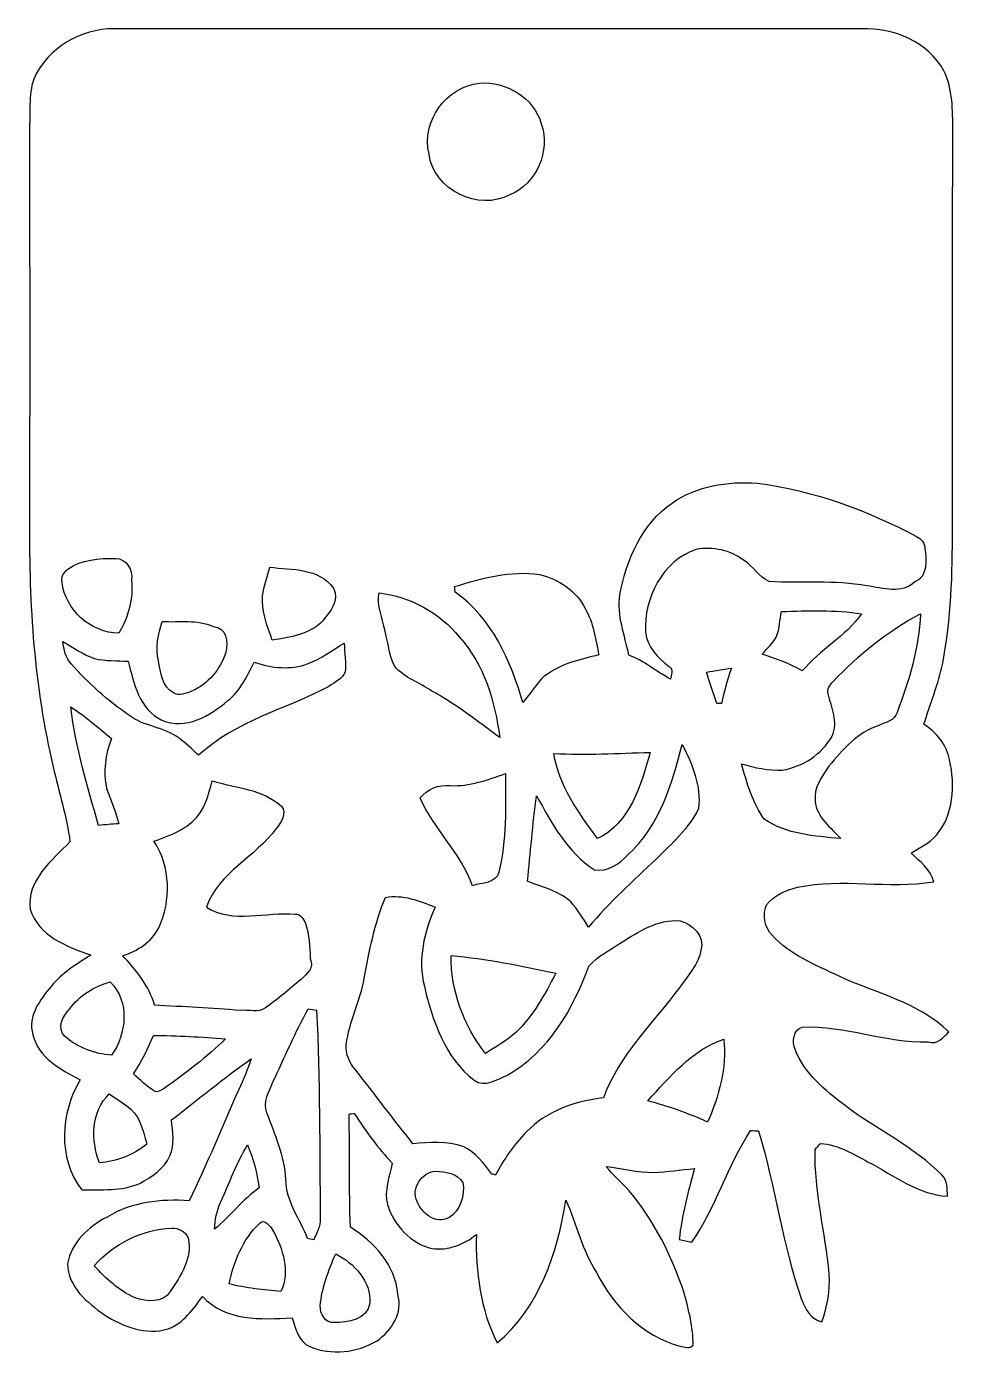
# Model space of a CAD drawing. Header units: centimetres. Extents: x -15.2 to 15.7, y -11.3 to 9.9.
# Drawn here: x -15.17 to -0.36, y -11.29 to 9.9 of the extents above; entities that cross this region are included whole.
import ezdxf

# ---------------------------------------------------------------- set-up
doc = ezdxf.new("R2010")
doc.units = ezdxf.units.CM
doc.header["$MEASUREMENT"] = 0
doc.layers.add('Layer 1', color=7, linetype='Continuous')

msp = doc.modelspace()

# ---------------------------------------------------------------- linework, layer by layer
at = {"layer": 'Layer 1', "color": 251}
for points, knots in [([(-15.00646, 9.15282), (-14.74752, 9.62413), (-14.2046, 9.89647), (-13.6712, 9.85979), (-13.6712, 9.85979), (-9.73138, 9.8612), (-5.7912, 9.85908), (-1.85138, 9.86084), (-1.85138, 9.86084), (-1.34338, 9.88025), (-0.7934, 9.64988), (-0.54469, 9.19092), (-0.54469, 9.19092), (-0.40076, 8.8967), (-0.40428, 8.55768), (-0.40181, 8.23771), (-0.40181, 8.23771), (-0.41063, 6.12069), (-0.40217, 4.00403), (-0.40711, 1.88736), (-0.40711, 1.88736), (-0.40746, 1.17228), (-0.42439, 0.45191), (-0.56233, -0.25224), (-0.56233, -0.25224), (-0.63535, -0.58385), (-0.75777, -0.90205), (-0.86431, -1.22414), (-0.86431, -1.22414), (-0.66287, -1.35361), (-0.49812, -1.5554), (-0.45473, -1.79529), (-0.45473, -1.79529), (-0.36054, -2.1971), (-0.38947, -2.67511), (-0.66781, -3.00108), (-0.66781, -3.00108), (-0.78034, -3.12173), (-0.93063, -3.19405), (-1.06751, -3.28224), (-1.06751, -3.28224), (-0.92639, -3.41524), (-0.75353, -3.53589), (-0.70485, -3.73592), (-0.70485, -3.73592), (-1.42628, -3.85763), (-2.16182, -3.67383), (-2.87902, -3.82411), (-2.87902, -3.82411), (-3.06458, -3.86891), (-3.25402, -3.95146), (-3.37185, -4.10704), (-3.37185, -4.10704), (-3.44135, -4.26473), (-3.40184, -4.46511), (-3.28401, -4.58999), (-3.28401, -4.58999), (-2.99685, -4.90608), (-2.59009, -5.06271), (-2.21403, -5.24475), (-2.21403, -5.24475), (-1.6189, -5.51427), (-0.94827, -5.66455), (-0.46355, -6.13234), (-0.46355, -6.13234), (-0.55421, -6.21736), (-0.64417, -6.33977), (-0.7941, -6.29073), (-0.7941, -6.29073), (-1.4732, -6.30837), (-2.12125, -6.02086), (-2.80176, -6.05472), (-2.80176, -6.05472), (-2.94464, -6.09635), (-2.96545, -6.28826), (-2.91571, -6.40927), (-2.91571, -6.40927), (-2.77001, -6.79556), (-2.43523, -7.06085), (-2.11843, -7.30568), (-2.11843, -7.30568), (-1.61925, -7.69091), (-1.0227, -7.95514), (-0.57891, -8.41093), (-0.57891, -8.41093), (-0.47978, -8.49559), (-0.4953, -8.63565), (-0.48507, -8.75206), (-0.48507, -8.75206), (-0.96308, -8.72455), (-1.34091, -8.41516), (-1.75013, -8.20667), (-1.75013, -8.20667), (-1.98931, -8.07438), (-2.22956, -7.92868), (-2.50966, -7.90751), (-2.50966, -7.90751), (-2.53824, -7.93926), (-2.56716, -7.97101), (-2.59574, -8.00312), (-2.59574, -8.00312), (-2.61303, -8.6741), (-2.43311, -9.32639), (-2.37137, -9.99067), (-2.37137, -9.99067), (-2.35656, -10.24855), (-2.39818, -10.51066), (-2.49167, -10.75196), (-2.49167, -10.75196), (-2.667, -10.70751), (-2.75555, -10.54947), (-2.81234, -10.39495), (-2.81234, -10.39495), (-3.12349, -9.52147), (-3.22862, -8.5919), (-3.49956, -7.70714), (-3.49956, -7.70714), (-3.53095, -7.70643), (-3.59375, -7.70502), (-3.62514, -7.70431), (-3.62514, -7.70431), (-3.99768, -8.26594), (-4.17266, -8.9341), (-4.56389, -9.48549), (-4.56389, -9.48549), (-4.63056, -9.46997), (-4.69653, -9.4548), (-4.76285, -9.44033), (-4.76285, -9.44033), (-4.72369, -9.0551), (-4.61892, -8.68186), (-4.5212, -8.30862), (-4.5212, -8.30862), (-4.73675, -8.32838), (-4.95088, -8.36366), (-5.16749, -8.37071), (-5.16749, -8.37071), (-5.42537, -8.37459), (-5.67514, -8.30439), (-5.92984, -8.27511), (-5.92984, -8.27511), (-5.81731, -8.41481), (-5.68043, -8.53123), (-5.55907, -8.66281), (-5.55907, -8.66281), (-5.1622, -9.13977), (-4.8828, -9.70315), (-4.68489, -10.28876), (-4.68489, -10.28876), (-4.61045, -10.56076), (-4.54307, -10.8391), (-4.54025, -11.12308), (-4.54025, -11.12308), (-4.5907, -11.1887), (-4.68277, -11.15131), (-4.75086, -11.14178), (-4.75086, -11.14178), (-5.3467, -10.9788), (-5.8106, -10.50678), (-6.08295, -9.96456), (-6.08295, -9.96456), (-6.31331, -9.61214), (-6.39727, -9.19409), (-6.56943, -8.81556), (-6.56943, -8.81556), (-6.70348, -9.65271), (-6.99453, -10.52477), (-7.6641, -11.08816), (-7.6641, -11.08816), (-7.93538, -10.55546), (-8.00876, -9.95186), (-7.99677, -9.36096), (-7.99677, -9.36096), (-8.19362, -9.51936), (-8.44585, -9.61954), (-8.70091, -9.58497), (-8.70091, -9.58497), (-9.03993, -9.50172), (-9.3151, -9.21632), (-9.41317, -8.88471), (-9.41317, -8.88471), (-9.47244, -8.65858), (-9.37789, -8.44127), (-9.33626, -8.22325), (-9.33626, -8.22325), (-9.56592, -7.98089), (-9.76454, -7.71102), (-9.94234, -7.42915), (-9.94234, -7.42915), (-9.96315, -7.43232), (-10.00478, -7.43867), (-10.02559, -7.44185), (-10.02559, -7.44185), (-10.01254, -8.04228), (-10.02771, -8.64306), (-10.00337, -9.24348), (-10.00337, -9.24348), (-9.62801, -9.48408), (-9.28123, -9.84497), (-9.24983, -10.31346), (-9.24983, -10.31346), (-9.16093, -10.60803), (-9.34649, -10.89448), (-9.58003, -11.05535), (-9.58003, -11.05535), (-9.89471, -11.24973), (-10.30887, -11.28854), (-10.65071, -11.14707), (-10.65071, -11.14707), (-10.83522, -11.07123), (-10.87755, -10.85638), (-10.93294, -10.68846), (-10.93294, -10.68846), (-11.42647, -10.71739), (-11.99444, -10.74561), (-12.36204, -10.34944), (-12.36204, -10.34944), (-12.51091, -10.55299), (-12.66331, -10.77101), (-12.9092, -10.86661), (-12.9092, -10.86661), (-13.26127, -10.96963), (-13.62745, -10.82992), (-13.92379, -10.6426), (-13.92379, -10.6426), (-14.19684, -10.44822), (-14.51151, -10.19316), (-14.51187, -9.82592), (-14.51187, -9.82592), (-14.45189, -9.48231), (-14.17779, -9.23678), (-13.88286, -9.08262), (-13.88286, -9.08262), (-13.4941, -8.83955), (-13.02103, -8.79334), (-12.573, -8.82191), (-12.573, -8.82191), (-12.2936, -8.23912), (-12.04489, -7.64293), (-11.78489, -7.05167), (-11.78489, -7.05167), (-11.71363, -6.8894), (-11.63814, -6.72853), (-11.58734, -6.55814), (-11.58734, -6.55814), (-12.01843, -6.87105), (-12.43471, -7.20443), (-12.85346, -7.53357), (-12.85346, -7.53357), (-12.84464, -7.72442), (-12.79419, -7.92798), (-12.88098, -8.10824), (-12.88098, -8.10824), (-12.97305, -8.31391), (-13.17025, -8.44409), (-13.36252, -8.54604), (-13.36252, -8.54604), (-13.65074, -8.67586), (-13.97917, -8.63953), (-14.28644, -8.64976), (-14.28644, -8.64976), (-14.67203, -8.14211), (-14.62828, -7.42139), (-14.30973, -6.89292), (-14.30973, -6.89292), (-14.62264, -6.737), (-14.97506, -6.54262), (-15.06538, -6.17679), (-15.06538, -6.17679), (-15.15392, -5.87904), (-14.95037, -5.6194), (-14.77363, -5.40597), (-14.77363, -5.40597), (-14.60429, -5.19359), (-14.36829, -5.04931), (-14.13969, -4.90961), (-14.13969, -4.90961), (-14.51857, -4.7685), (-14.97965, -4.60446), (-15.11053, -4.17301), (-15.11053, -4.17301), (-15.16556, -3.71722), (-14.76058, -3.39302), (-14.47377, -3.10233), (-14.47377, -3.10233), (-14.52139, -2.69558), (-14.65545, -2.3054), (-14.74047, -1.90606), (-14.74047, -1.90606), (-15.04315, -0.63112), (-15.13099, 0.6858), (-15.11759, 1.99319), (-15.11759, 1.99319), (-15.11547, 4.10986), (-15.11547, 6.22688), (-15.11864, 8.34355), (-15.11864, 8.34355), (-15.10206, 8.61272), (-15.14334, 8.90693), (-15.00646, 9.15282), (-15.00646, 9.15282), (-15.00646, 9.15282), (-15.00646, 9.15282), (-15.00646, 9.15282)], [0, 0, 0, 0, 0.01298701, 0.01298701, 0.01298701, 0.01298701, 0.02597403, 0.02597403, 0.02597403, 0.02597403, 0.03896104, 0.03896104, 0.03896104, 0.03896104, 0.05194805, 0.05194805, 0.05194805, 0.05194805, 0.06493506, 0.06493506, 0.06493506, 0.06493506, 0.07792208, 0.07792208, 0.07792208, 0.07792208, 0.09090909, 0.09090909, 0.09090909, 0.09090909, 0.1038961, 0.1038961, 0.1038961, 0.1038961, 0.11688312, 0.11688312, 0.11688312, 0.11688312, 0.12987013, 0.12987013, 0.12987013, 0.12987013, 0.14285714, 0.14285714, 0.14285714, 0.14285714, 0.15584416, 0.15584416, 0.15584416, 0.15584416, 0.16883117, 0.16883117, 0.16883117, 0.16883117, 0.18181818, 0.18181818, 0.18181818, 0.18181818, 0.19480519, 0.19480519, 0.19480519, 0.19480519, 0.20779221, 0.20779221, 0.20779221, 0.20779221, 0.22077922, 0.22077922, 0.22077922, 0.22077922, 0.23376623, 0.23376623, 0.23376623, 0.23376623, 0.24675325, 0.24675325, 0.24675325, 0.24675325, 0.25974026, 0.25974026, 0.25974026, 0.25974026, 0.27272727, 0.27272727, 0.27272727, 0.27272727, 0.28571429, 0.28571429, 0.28571429, 0.28571429, 0.2987013, 0.2987013, 0.2987013, 0.2987013, 0.31168831, 0.31168831, 0.31168831, 0.31168831, 0.32467532, 0.32467532, 0.32467532, 0.32467532, 0.33766234, 0.33766234, 0.33766234, 0.33766234, 0.35064935, 0.35064935, 0.35064935, 0.35064935, 0.36363636, 0.36363636, 0.36363636, 0.36363636, 0.37662338, 0.37662338, 0.37662338, 0.37662338, 0.38961039, 0.38961039, 0.38961039, 0.38961039, 0.4025974, 0.4025974, 0.4025974, 0.4025974, 0.41558442, 0.41558442, 0.41558442, 0.41558442, 0.42857143, 0.42857143, 0.42857143, 0.42857143, 0.44155844, 0.44155844, 0.44155844, 0.44155844, 0.45454545, 0.45454545, 0.45454545, 0.45454545, 0.46753247, 0.46753247, 0.46753247, 0.46753247, 0.48051948, 0.48051948, 0.48051948, 0.48051948, 0.49350649, 0.49350649, 0.49350649, 0.49350649, 0.50649351, 0.50649351, 0.50649351, 0.50649351, 0.51948052, 0.51948052, 0.51948052, 0.51948052, 0.53246753, 0.53246753, 0.53246753, 0.53246753, 0.54545455, 0.54545455, 0.54545455, 0.54545455, 0.55844156, 0.55844156, 0.55844156, 0.55844156, 0.57142857, 0.57142857, 0.57142857, 0.57142857, 0.58441558, 0.58441558, 0.58441558, 0.58441558, 0.5974026, 0.5974026, 0.5974026, 0.5974026, 0.61038961, 0.61038961, 0.61038961, 0.61038961, 0.62337662, 0.62337662, 0.62337662, 0.62337662, 0.63636364, 0.63636364, 0.63636364, 0.63636364, 0.64935065, 0.64935065, 0.64935065, 0.64935065, 0.66233766, 0.66233766, 0.66233766, 0.66233766, 0.67532468, 0.67532468, 0.67532468, 0.67532468, 0.68831169, 0.68831169, 0.68831169, 0.68831169, 0.7012987, 0.7012987, 0.7012987, 0.7012987, 0.71428571, 0.71428571, 0.71428571, 0.71428571, 0.72727273, 0.72727273, 0.72727273, 0.72727273, 0.74025974, 0.74025974, 0.74025974, 0.74025974, 0.75324675, 0.75324675, 0.75324675, 0.75324675, 0.76623377, 0.76623377, 0.76623377, 0.76623377, 0.77922078, 0.77922078, 0.77922078, 0.77922078, 0.79220779, 0.79220779, 0.79220779, 0.79220779, 0.80519481, 0.80519481, 0.80519481, 0.80519481, 0.81818182, 0.81818182, 0.81818182, 0.81818182, 0.83116883, 0.83116883, 0.83116883, 0.83116883, 0.84415584, 0.84415584, 0.84415584, 0.84415584, 0.85714286, 0.85714286, 0.85714286, 0.85714286, 0.87012987, 0.87012987, 0.87012987, 0.87012987, 0.88311688, 0.88311688, 0.88311688, 0.88311688, 0.8961039, 0.8961039, 0.8961039, 0.8961039, 0.90909091, 0.90909091, 0.90909091, 0.90909091, 0.92207792, 0.92207792, 0.92207792, 0.92207792, 0.93506494, 0.93506494, 0.93506494, 0.93506494, 0.94805195, 0.94805195, 0.94805195, 0.94805195, 0.96103896, 0.96103896, 0.96103896, 0.96103896, 0.97402597, 0.97402597, 0.97402597, 0.97402597, 1, 1, 1, 1]), ([(-7.94632, 8.99654), (-8.47478, 8.93092), (-8.87871, 8.39364), (-8.75101, 7.86447), (-8.75101, 7.86447), (-8.68116, 7.29509), (-7.95902, 6.94302), (-7.46231, 7.21642), (-7.46231, 7.21642), (-7.03439, 7.38576), (-6.81038, 7.91845), (-6.96172, 8.34743), (-6.96172, 8.34743), (-7.07602, 8.76547), (-7.52687, 9.02511), (-7.94632, 8.99654), (-7.94632, 8.99654), (-7.94632, 8.99654), (-7.94632, 8.99654), (-7.94632, 8.99654)], [0, 0, 0, 0, 0.16666667, 0.16666667, 0.16666667, 0.16666667, 0.33333333, 0.33333333, 0.33333333, 0.33333333, 0.5, 0.5, 0.5, 0.5, 0.66666667, 0.66666667, 0.66666667, 0.66666667, 1, 1, 1, 1]), ([(-4.87609, 2.30046), (-5.35658, 1.96744), (-5.60634, 1.39947), (-5.70724, 0.84032), (-5.70724, 0.84032), (-5.75769, 0.50871), (-5.63069, 0.19226), (-5.56578, -0.12735), (-5.56578, -0.12735), (-5.32236, -0.21414), (-5.12763, -0.38947), (-4.89973, -0.50624), (-4.89973, -0.50624), (-4.89761, -0.44027), (-4.84964, -0.35101), (-4.92301, -0.30692), (-4.92301, -0.30692), (-5.10364, -0.16581), (-5.27226, -0.00176), (-5.29802, 0.2413), (-5.29802, 0.2413), (-5.33188, 0.78105), (-5.02532, 1.38183), (-4.49192, 1.56175), (-4.49192, 1.56175), (-4.22628, 1.6062), (-3.943, 1.55258), (-3.72992, 1.38289), (-3.72992, 1.38289), (-3.5814, 1.29081), (-3.4925, 1.11901), (-3.32881, 1.05198), (-3.32881, 1.05198), (-2.81164, 1.00965), (-2.28459, 1.07879), (-1.77059, 0.97966), (-1.77059, 0.97966), (-1.51694, 0.94791), (-1.21779, 0.83961), (-1.00683, 1.04316), (-1.00683, 1.04316), (-0.78846, 1.13206), (-0.8315, 1.39594), (-0.84596, 1.57798), (-0.84596, 1.57798), (-0.8509, 1.66158), (-0.90629, 1.73038), (-0.97861, 1.76777), (-0.97861, 1.76777), (-1.77059, 2.18899), (-2.6289, 2.50084), (-3.52108, 2.61867), (-3.52108, 2.61867), (-3.98886, 2.64795), (-4.48592, 2.57704), (-4.87609, 2.30046), (-4.87609, 2.30046), (-4.87609, 2.30046), (-4.87609, 2.30046), (-4.87609, 2.30046)], [0, 0, 0, 0, 0.0625, 0.0625, 0.0625, 0.0625, 0.125, 0.125, 0.125, 0.125, 0.1875, 0.1875, 0.1875, 0.1875, 0.25, 0.25, 0.25, 0.25, 0.3125, 0.3125, 0.3125, 0.3125, 0.375, 0.375, 0.375, 0.375, 0.4375, 0.4375, 0.4375, 0.4375, 0.5, 0.5, 0.5, 0.5, 0.5625, 0.5625, 0.5625, 0.5625, 0.625, 0.625, 0.625, 0.625, 0.6875, 0.6875, 0.6875, 0.6875, 0.75, 0.75, 0.75, 0.75, 0.8125, 0.8125, 0.8125, 0.8125, 0.875, 0.875, 0.875, 0.875, 1, 1, 1, 1]), ([(-14.50904, 1.24425), (-14.57219, 1.19803), (-14.62229, 1.1176), (-14.59865, 1.03717), (-14.59865, 1.03717), (-14.54961, 0.59161), (-14.13933, 0.23213), (-13.69307, 0.22543), (-13.69307, 0.22543), (-13.54773, 0.48436), (-13.45706, 0.77505), (-13.4934, 1.07562), (-13.4934, 1.07562), (-13.46623, 1.23437), (-13.57524, 1.4164), (-13.74493, 1.41817), (-13.74493, 1.41817), (-14.00669, 1.41958), (-14.29032, 1.40476), (-14.50904, 1.24425), (-14.50904, 1.24425), (-14.50904, 1.24425), (-14.50904, 1.24425), (-14.50904, 1.24425)], [0, 0, 0, 0, 0.14285714, 0.14285714, 0.14285714, 0.14285714, 0.28571429, 0.28571429, 0.28571429, 0.28571429, 0.42857143, 0.42857143, 0.42857143, 0.42857143, 0.57142857, 0.57142857, 0.57142857, 0.57142857, 0.71428571, 0.71428571, 0.71428571, 0.71428571, 1, 1, 1, 1]), ([(-11.28995, 1.27741), (-11.33228, 1.12748), (-11.38167, 0.97861), (-11.40389, 0.82374), (-11.40389, 0.82374), (-11.42612, 0.57573), (-11.33052, 0.3429), (-11.24867, 0.1143), (-11.24867, 0.1143), (-10.96398, 0.16475), (-10.65213, 0.20003), (-10.44222, 0.42369), (-10.44222, 0.42369), (-10.33251, 0.56797), (-10.16953, 0.74648), (-10.2743, 0.94333), (-10.2743, 0.94333), (-10.50361, 1.26612), (-10.94211, 1.23719), (-11.28995, 1.27741), (-11.28995, 1.27741), (-11.28995, 1.27741), (-11.28995, 1.27741), (-11.28995, 1.27741)], [0, 0, 0, 0, 0.14285714, 0.14285714, 0.14285714, 0.14285714, 0.28571429, 0.28571429, 0.28571429, 0.28571429, 0.42857143, 0.42857143, 0.42857143, 0.42857143, 0.57142857, 0.57142857, 0.57142857, 0.57142857, 0.71428571, 0.71428571, 0.71428571, 0.71428571, 1, 1, 1, 1]), ([(-8.34355, 0.96873), (-8.34108, 0.9458), (-8.33614, 0.89994), (-8.33367, 0.87701), (-8.33367, 0.87701), (-7.74418, 0.47413), (-7.44926, -0.22049), (-7.25452, -0.88089), (-7.25452, -0.88089), (-7.13881, -0.7426), (-7.04603, -0.58349), (-6.91303, -0.46143), (-6.91303, -0.46143), (-6.6615, -0.26705), (-6.34541, -0.18979), (-6.04167, -0.12136), (-6.04167, -0.12136), (-6.10094, 0.12806), (-6.12634, 0.39405), (-6.26251, 0.61701), (-6.26251, 0.61701), (-6.39939, 0.90205), (-6.68902, 1.08797), (-6.98853, 1.16311), (-6.98853, 1.16311), (-7.45067, 1.22626), (-7.9061, 1.10278), (-8.34355, 0.96873), (-8.34355, 0.96873), (-8.34355, 0.96873), (-8.34355, 0.96873), (-8.34355, 0.96873)], [0, 0, 0, 0, 0.11111111, 0.11111111, 0.11111111, 0.11111111, 0.22222222, 0.22222222, 0.22222222, 0.22222222, 0.33333333, 0.33333333, 0.33333333, 0.33333333, 0.44444444, 0.44444444, 0.44444444, 0.44444444, 0.55555556, 0.55555556, 0.55555556, 0.55555556, 0.66666667, 0.66666667, 0.66666667, 0.66666667, 0.77777778, 0.77777778, 0.77777778, 0.77777778, 1, 1, 1, 1]), ([(-9.54723, 0.86642), (-9.59132, 0.68756), (-9.50066, 0.51153), (-9.47279, 0.33726), (-9.47279, 0.33726), (-9.40823, 0.12665), (-9.39694, -0.10513), (-9.29711, -0.30409), (-9.29711, -0.30409), (-9.14259, -0.48754), (-8.89847, -0.56339), (-8.7062, -0.6985), (-8.7062, -0.6985), (-8.31885, -0.90346), (-7.97948, -1.18216), (-7.62388, -1.43545), (-7.62388, -1.43545), (-7.70043, -0.86395), (-7.868, -0.26988), (-8.26735, 0.16334), (-8.26735, 0.16334), (-8.5785, 0.55245), (-9.05193, 0.81562), (-9.54723, 0.86642), (-9.54723, 0.86642), (-9.54723, 0.86642), (-9.54723, 0.86642), (-9.54723, 0.86642)], [0, 0, 0, 0, 0.125, 0.125, 0.125, 0.125, 0.25, 0.25, 0.25, 0.25, 0.375, 0.375, 0.375, 0.375, 0.5, 0.5, 0.5, 0.5, 0.625, 0.625, 0.625, 0.625, 0.75, 0.75, 0.75, 0.75, 1, 1, 1, 1]), ([(-13.00198, 0.41275), (-13.0743, 0.21131), (-13.10852, -0.00494), (-13.06442, -0.21766), (-13.06442, -0.21766), (-13.02738, -0.39546), (-13.0048, -0.62724), (-12.82488, -0.72566), (-12.82488, -0.72566), (-12.73316, -0.7814), (-12.62451, -0.73554), (-12.53455, -0.69885), (-12.53455, -0.69885), (-12.27349, -0.58455), (-12.0717, -0.34784), (-11.98809, -0.07655), (-11.98809, -0.07655), (-11.94894, 0.08502), (-11.98139, 0.31821), (-12.18988, 0.33408), (-12.18988, 0.33408), (-12.446, 0.44662), (-12.73175, 0.39652), (-13.00198, 0.41275), (-13.00198, 0.41275), (-13.00198, 0.41275), (-13.00198, 0.41275), (-13.00198, 0.41275)], [0, 0, 0, 0, 0.125, 0.125, 0.125, 0.125, 0.25, 0.25, 0.25, 0.25, 0.375, 0.375, 0.375, 0.375, 0.5, 0.5, 0.5, 0.5, 0.625, 0.625, 0.625, 0.625, 0.75, 0.75, 0.75, 0.75, 1, 1, 1, 1]), ([(-2.31175, -0.54645), (-2.35726, -0.60043), (-2.41794, -0.66428), (-2.38866, -0.74119), (-2.38866, -0.74119), (-2.33645, -0.96026), (-2.22144, -1.19168), (-2.32551, -1.41499), (-2.32551, -1.41499), (-2.48708, -1.70603), (-2.79718, -1.90253), (-3.12138, -1.95862), (-3.12138, -1.95862), (-3.34292, -1.96391), (-3.56023, -1.92052), (-3.77049, -1.85667), (-3.77049, -1.85667), (-3.68512, -2.16253), (-3.59163, -2.47544), (-3.4103, -2.73932), (-3.4103, -2.73932), (-3.05259, -2.98203), (-2.60491, -3.00884), (-2.18758, -3.04976), (-2.18758, -3.04976), (-2.34985, -2.87232), (-2.56999, -2.71074), (-2.59574, -2.45251), (-2.59574, -2.45251), (-2.62043, -2.23732), (-2.49167, -2.05916), (-2.37561, -1.89406), (-2.37561, -1.89406), (-2.16076, -1.62842), (-1.91382, -1.35396), (-1.58009, -1.24389), (-1.58009, -1.24389), (-1.47073, -1.19874), (-1.33033, -1.16699), (-1.29046, -1.03893), (-1.29046, -1.03893), (-1.09679, -0.53658), (-0.94156, -0.0067), (-0.91828, 0.53411), (-0.91828, 0.53411), (-1.44392, 0.26211), (-1.90571, -0.11889), (-2.31175, -0.54645), (-2.31175, -0.54645), (-2.31175, -0.54645), (-2.31175, -0.54645), (-2.31175, -0.54645)], [0, 0, 0, 0, 0.07142857, 0.07142857, 0.07142857, 0.07142857, 0.14285714, 0.14285714, 0.14285714, 0.14285714, 0.21428571, 0.21428571, 0.21428571, 0.21428571, 0.28571429, 0.28571429, 0.28571429, 0.28571429, 0.35714286, 0.35714286, 0.35714286, 0.35714286, 0.42857143, 0.42857143, 0.42857143, 0.42857143, 0.5, 0.5, 0.5, 0.5, 0.57142857, 0.57142857, 0.57142857, 0.57142857, 0.64285714, 0.64285714, 0.64285714, 0.64285714, 0.71428571, 0.71428571, 0.71428571, 0.71428571, 0.78571429, 0.78571429, 0.78571429, 0.78571429, 0.85714286, 0.85714286, 0.85714286, 0.85714286, 1, 1, 1, 1]), ([(-3.13514, 0.57185), (-3.15913, 0.43886), (-3.16336, 0.30021), (-3.21134, 0.17286), (-3.21134, 0.17286), (-3.26743, 0.06421), (-3.36338, -0.01729), (-3.44099, -0.11007), (-3.44099, -0.11007), (-3.22157, -0.18203), (-3.00143, -0.25859), (-2.80141, -0.37641), (-2.80141, -0.37641), (-2.51919, -0.03916), (-2.11138, 0.17286), (-1.85808, 0.53446), (-1.85808, 0.53446), (-2.28036, 0.60396), (-2.70969, 0.58067), (-3.13514, 0.57185), (-3.13514, 0.57185), (-3.13514, 0.57185), (-3.13514, 0.57185), (-3.13514, 0.57185)], [0, 0, 0, 0, 0.14285714, 0.14285714, 0.14285714, 0.14285714, 0.28571429, 0.28571429, 0.28571429, 0.28571429, 0.42857143, 0.42857143, 0.42857143, 0.42857143, 0.57142857, 0.57142857, 0.57142857, 0.57142857, 0.71428571, 0.71428571, 0.71428571, 0.71428571, 1, 1, 1, 1]), ([(-14.5863, 0.09384), (-14.57678, -0.03704), (-14.54362, -0.16898), (-14.44943, -0.26705), (-14.44943, -0.26705), (-14.18378, -0.57891), (-13.86664, -0.84526), (-13.53397, -1.08373), (-13.53397, -1.08373), (-13.29725, -1.26436), (-12.97199, -1.26683), (-12.73457, -1.44709), (-12.73457, -1.44709), (-12.62662, -1.53247), (-12.52396, -1.6256), (-12.42342, -1.72014), (-12.42342, -1.72014), (-11.8364, -1.1744), (-11.03806, -0.99095), (-10.34697, -0.62336), (-10.34697, -0.62336), (-10.25843, -0.55386), (-10.1286, -0.50835), (-10.08803, -0.39511), (-10.08803, -0.39511), (-10.07357, -0.24165), (-10.09262, -0.08749), (-10.10603, 0.06526), (-10.10603, 0.06526), (-10.29194, -0.05009), (-10.47044, -0.18098), (-10.67717, -0.25894), (-10.67717, -0.25894), (-10.95446, -0.36442), (-11.26314, -0.33443), (-11.53795, -0.23601), (-11.53795, -0.23601), (-11.64943, -0.45755), (-11.75738, -0.69109), (-11.95634, -0.84878), (-11.95634, -0.84878), (-12.2368, -1.09149), (-12.63191, -1.32821), (-13.0115, -1.15888), (-13.0115, -1.15888), (-13.36993, -0.99236), (-13.45812, -0.56374), (-13.54526, -0.21872), (-13.54526, -0.21872), (-13.72553, -0.21696), (-13.90791, -0.21661), (-14.08536, -0.17921), (-14.08536, -0.17921), (-14.26528, -0.1143), (-14.42156, -0.00071), (-14.5863, 0.09384), (-14.5863, 0.09384), (-14.5863, 0.09384), (-14.5863, 0.09384), (-14.5863, 0.09384)], [0, 0, 0, 0, 0.0625, 0.0625, 0.0625, 0.0625, 0.125, 0.125, 0.125, 0.125, 0.1875, 0.1875, 0.1875, 0.1875, 0.25, 0.25, 0.25, 0.25, 0.3125, 0.3125, 0.3125, 0.3125, 0.375, 0.375, 0.375, 0.375, 0.4375, 0.4375, 0.4375, 0.4375, 0.5, 0.5, 0.5, 0.5, 0.5625, 0.5625, 0.5625, 0.5625, 0.625, 0.625, 0.625, 0.625, 0.6875, 0.6875, 0.6875, 0.6875, 0.75, 0.75, 0.75, 0.75, 0.8125, 0.8125, 0.8125, 0.8125, 0.875, 0.875, 0.875, 0.875, 1, 1, 1, 1]), ([(-4.32611, -0.39441), (-4.28131, -0.56409), (-4.21287, -0.72602), (-4.16348, -0.89464), (-4.16348, -0.89464), (-4.14479, -0.895), (-4.10739, -0.89641), (-4.08905, -0.89676), (-4.08905, -0.89676), (-4.04495, -0.70591), (-3.99627, -0.51576), (-3.93171, -0.33055), (-3.93171, -0.33055), (-4.06329, -0.35101), (-4.19523, -0.37218), (-4.32611, -0.39441), (-4.32611, -0.39441), (-4.32611, -0.39441), (-4.32611, -0.39441), (-4.32611, -0.39441)], [0, 0, 0, 0, 0.16666667, 0.16666667, 0.16666667, 0.16666667, 0.33333333, 0.33333333, 0.33333333, 0.33333333, 0.5, 0.5, 0.5, 0.5, 0.66666667, 0.66666667, 0.66666667, 0.66666667, 1, 1, 1, 1]), ([(-14.46001, -0.95038), (-14.38875, -1.5942), (-14.19013, -2.21544), (-14.02045, -2.83845), (-14.02045, -2.83845), (-13.91285, -2.82857), (-13.80525, -2.81975), (-13.69766, -2.8127), (-13.69766, -2.8127), (-13.73999, -2.61832), (-13.82889, -2.43911), (-13.88921, -2.25107), (-13.88921, -2.25107), (-13.94813, -1.98438), (-13.91144, -1.70462), (-13.81054, -1.45344), (-13.81054, -1.45344), (-14.02256, -1.27988), (-14.23, -1.09926), (-14.46001, -0.95038), (-14.46001, -0.95038), (-14.46001, -0.95038), (-14.46001, -0.95038), (-14.46001, -0.95038)], [0, 0, 0, 0, 0.14285714, 0.14285714, 0.14285714, 0.14285714, 0.28571429, 0.28571429, 0.28571429, 0.28571429, 0.42857143, 0.42857143, 0.42857143, 0.42857143, 0.57142857, 0.57142857, 0.57142857, 0.57142857, 0.71428571, 0.71428571, 0.71428571, 0.71428571, 1, 1, 1, 1]), ([(-4.71488, -1.54728), (-4.87856, -2.18228), (-5.07859, -2.85327), (-5.5813, -3.3087), (-5.5813, -3.3087), (-5.71888, -3.45511), (-5.90127, -3.58069), (-6.11505, -3.54718), (-6.11505, -3.54718), (-6.54756, -3.26743), (-6.79415, -2.80494), (-7.0358, -2.36749), (-7.0358, -2.36749), (-7.10071, -2.81905), (-7.13281, -3.27519), (-7.18044, -3.72921), (-7.18044, -3.72921), (-6.94549, -3.82623), (-6.68373, -3.8795), (-6.49182, -4.0573), (-6.49182, -4.0573), (-6.38034, -4.17865), (-6.29673, -4.32188), (-6.20748, -4.46017), (-6.20748, -4.46017), (-5.87693, -4.07), (-5.50016, -3.72322), (-5.12763, -3.37397), (-5.12763, -3.37397), (-4.88244, -3.12561), (-4.60869, -2.88854), (-4.45347, -2.56963), (-4.45347, -2.56963), (-4.41325, -2.21051), (-4.55119, -1.8602), (-4.71488, -1.54728), (-4.71488, -1.54728), (-4.71488, -1.54728), (-4.71488, -1.54728), (-4.71488, -1.54728)], [0, 0, 0, 0, 0.09090909, 0.09090909, 0.09090909, 0.09090909, 0.18181818, 0.18181818, 0.18181818, 0.18181818, 0.27272727, 0.27272727, 0.27272727, 0.27272727, 0.36363636, 0.36363636, 0.36363636, 0.36363636, 0.45454545, 0.45454545, 0.45454545, 0.45454545, 0.54545455, 0.54545455, 0.54545455, 0.54545455, 0.63636364, 0.63636364, 0.63636364, 0.63636364, 0.72727273, 0.72727273, 0.72727273, 0.72727273, 0.81818182, 0.81818182, 0.81818182, 0.81818182, 1, 1, 1, 1]), ([(-6.76169, -1.69228), (-6.68232, -2.20662), (-6.36411, -2.64019), (-6.0646, -3.04941), (-6.0646, -3.04941), (-5.54673, -2.80176), (-5.36787, -2.18687), (-5.22817, -1.67499), (-5.22817, -1.67499), (-5.73934, -1.68839), (-6.25016, -1.7205), (-6.76169, -1.69228), (-6.76169, -1.69228), (-6.76169, -1.69228), (-6.76169, -1.69228), (-6.76169, -1.69228)], [0, 0, 0, 0, 0.2, 0.2, 0.2, 0.2, 0.4, 0.4, 0.4, 0.4, 0.6, 0.6, 0.6, 0.6, 1, 1, 1, 1]), ([(-8.41446, -2.20451), (-8.60002, -2.18546), (-8.77641, -2.25813), (-8.89282, -2.40101), (-8.89282, -2.40101), (-8.66775, -2.89983), (-8.24477, -3.2826), (-8.05533, -3.79977), (-8.05533, -3.79977), (-7.90893, -3.74897), (-7.68209, -3.76696), (-7.63658, -3.58246), (-7.63658, -3.58246), (-7.50852, -3.07058), (-7.53392, -2.53577), (-7.53251, -2.01295), (-7.53251, -2.01295), (-7.81791, -2.11314), (-8.10507, -2.21968), (-8.41446, -2.20451), (-8.41446, -2.20451), (-8.41446, -2.20451), (-8.41446, -2.20451), (-8.41446, -2.20451)], [0, 0, 0, 0, 0.14285714, 0.14285714, 0.14285714, 0.14285714, 0.28571429, 0.28571429, 0.28571429, 0.28571429, 0.42857143, 0.42857143, 0.42857143, 0.42857143, 0.57142857, 0.57142857, 0.57142857, 0.57142857, 0.71428571, 0.71428571, 0.71428571, 0.71428571, 1, 1, 1, 1]), ([(-12.20611, -2.12866), (-12.25515, -2.29306), (-12.29219, -2.46486), (-12.38144, -2.61373), (-12.38144, -2.61373), (-12.5476, -2.87443), (-12.85381, -2.99614), (-13.13603, -3.08928), (-13.13603, -3.08928), (-12.86651, -3.49603), (-12.85804, -4.03613), (-13.05913, -4.47428), (-13.05913, -4.47428), (-13.17696, -4.70112), (-13.40026, -4.83835), (-13.63557, -4.91807), (-13.63557, -4.91807), (-13.41296, -5.14209), (-13.21999, -5.39609), (-13.12474, -5.70265), (-13.12474, -5.70265), (-12.66966, -5.73511), (-12.21281, -5.7464), (-11.75808, -5.78944), (-11.75808, -5.78944), (-11.63038, -5.77144), (-11.47374, -5.83071), (-11.35839, -5.74957), (-11.35839, -5.74957), (-11.16154, -5.60811), (-10.97703, -5.45006), (-10.79147, -5.29484), (-10.79147, -5.29484), (-10.69799, -5.20982), (-10.57804, -5.10928), (-10.64401, -4.95864), (-10.64401, -4.95864), (-10.65283, -4.77273), (-10.66059, -4.58117), (-10.71951, -4.40337), (-10.71951, -4.40337), (-10.74738, -4.33423), (-10.79606, -4.2485), (-10.88214, -4.25309), (-10.88214, -4.25309), (-11.34533, -4.21076), (-11.87732, -4.40972), (-12.29889, -4.14373), (-12.29889, -4.14373), (-12.10698, -3.58387), (-11.51431, -3.34574), (-11.18694, -2.88749), (-11.18694, -2.88749), (-11.11179, -2.79365), (-11.00773, -2.6483), (-11.10474, -2.53259), (-11.10474, -2.53259), (-11.40531, -2.25531), (-11.83252, -2.24261), (-12.20611, -2.12866), (-12.20611, -2.12866), (-12.20611, -2.12866), (-12.20611, -2.12866), (-12.20611, -2.12866)], [0, 0, 0, 0, 0.05882353, 0.05882353, 0.05882353, 0.05882353, 0.11764706, 0.11764706, 0.11764706, 0.11764706, 0.17647059, 0.17647059, 0.17647059, 0.17647059, 0.23529412, 0.23529412, 0.23529412, 0.23529412, 0.29411765, 0.29411765, 0.29411765, 0.29411765, 0.35294118, 0.35294118, 0.35294118, 0.35294118, 0.41176471, 0.41176471, 0.41176471, 0.41176471, 0.47058824, 0.47058824, 0.47058824, 0.47058824, 0.52941176, 0.52941176, 0.52941176, 0.52941176, 0.58823529, 0.58823529, 0.58823529, 0.58823529, 0.64705882, 0.64705882, 0.64705882, 0.64705882, 0.70588235, 0.70588235, 0.70588235, 0.70588235, 0.76470588, 0.76470588, 0.76470588, 0.76470588, 0.82352941, 0.82352941, 0.82352941, 0.82352941, 0.88235294, 0.88235294, 0.88235294, 0.88235294, 1, 1, 1, 1]), ([(-9.44563, -3.98604), (-9.61884, -4.39879), (-9.70139, -4.83799), (-9.78535, -5.27509), (-9.78535, -5.27509), (-9.84109, -5.63774), (-10.02771, -5.96653), (-10.06934, -6.33166), (-10.06934, -6.33166), (-10.08662, -6.48688), (-10.0136, -6.62693), (-9.91941, -6.74194), (-9.91941, -6.74194), (-9.61037, -7.12893), (-9.31686, -7.52792), (-9.00677, -7.91422), (-9.00677, -7.91422), (-8.74078, -7.89305), (-8.46279, -7.86906), (-8.20596, -7.95972), (-8.20596, -7.95972), (-8.01053, -8.04862), (-7.87188, -8.22501), (-7.75229, -8.39787), (-7.75229, -8.39787), (-7.73642, -8.4007), (-7.70431, -8.40669), (-7.68844, -8.40952), (-7.68844, -8.40952), (-7.55685, -8.16046), (-7.39669, -7.92515), (-7.19702, -7.72548), (-7.19702, -7.72548), (-6.87952, -7.39281), (-6.41914, -7.23194), (-5.97041, -7.18185), (-5.97041, -7.18185), (-5.72135, -6.49499), (-5.17525, -5.98699), (-4.7498, -5.41126), (-4.7498, -5.41126), (-4.62174, -5.22817), (-4.45558, -5.05354), (-4.41678, -4.82671), (-4.41678, -4.82671), (-4.34763, -4.60693), (-4.55083, -4.4069), (-4.74874, -4.36104), (-4.74874, -4.36104), (-5.10293, -4.32541), (-5.40914, -4.53602), (-5.69595, -4.71099), (-5.69595, -4.71099), (-5.8674, -4.82671), (-6.0639, -4.92337), (-6.20113, -5.08141), (-6.20113, -5.08141), (-6.45336, -5.76686), (-6.84883, -6.45019), (-7.50041, -6.82096), (-7.50041, -6.82096), (-7.66057, -6.88481), (-7.86377, -7.02451), (-8.03169, -6.90245), (-8.03169, -6.90245), (-8.49595, -6.54544), (-8.69562, -5.95101), (-8.82509, -5.40314), (-8.82509, -5.40314), (-8.93374, -4.97628), (-8.83073, -4.53249), (-8.65152, -4.14091), (-8.65152, -4.14091), (-8.90517, -4.03966), (-9.16693, -3.93735), (-9.44563, -3.98604), (-9.44563, -3.98604), (-9.44563, -3.98604), (-9.44563, -3.98604), (-9.44563, -3.98604)], [0, 0, 0, 0, 0.04761905, 0.04761905, 0.04761905, 0.04761905, 0.0952381, 0.0952381, 0.0952381, 0.0952381, 0.14285714, 0.14285714, 0.14285714, 0.14285714, 0.19047619, 0.19047619, 0.19047619, 0.19047619, 0.23809524, 0.23809524, 0.23809524, 0.23809524, 0.28571429, 0.28571429, 0.28571429, 0.28571429, 0.33333333, 0.33333333, 0.33333333, 0.33333333, 0.38095238, 0.38095238, 0.38095238, 0.38095238, 0.42857143, 0.42857143, 0.42857143, 0.42857143, 0.47619048, 0.47619048, 0.47619048, 0.47619048, 0.52380952, 0.52380952, 0.52380952, 0.52380952, 0.57142857, 0.57142857, 0.57142857, 0.57142857, 0.61904762, 0.61904762, 0.61904762, 0.61904762, 0.66666667, 0.66666667, 0.66666667, 0.66666667, 0.71428571, 0.71428571, 0.71428571, 0.71428571, 0.76190476, 0.76190476, 0.76190476, 0.76190476, 0.80952381, 0.80952381, 0.80952381, 0.80952381, 0.85714286, 0.85714286, 0.85714286, 0.85714286, 0.9047619, 0.9047619, 0.9047619, 0.9047619, 1, 1, 1, 1]), ([(-8.39999, -4.91137), (-8.40811, -5.4737), (-8.19468, -6.03285), (-7.85036, -6.47382), (-7.85036, -6.47382), (-7.68597, -6.36905), (-7.51558, -6.27168), (-7.36882, -6.14221), (-7.36882, -6.14221), (-7.09154, -5.87551), (-6.90386, -5.53508), (-6.73135, -5.19536), (-6.73135, -5.19536), (-7.28133, -5.07224), (-7.83908, -4.96782), (-8.39999, -4.91137), (-8.39999, -4.91137), (-8.39999, -4.91137), (-8.39999, -4.91137), (-8.39999, -4.91137)], [0, 0, 0, 0, 0.16666667, 0.16666667, 0.16666667, 0.16666667, 0.33333333, 0.33333333, 0.33333333, 0.33333333, 0.5, 0.5, 0.5, 0.5, 0.66666667, 0.66666667, 0.66666667, 0.66666667, 1, 1, 1, 1]), ([(-14.48012, -5.76933), (-14.5863, -5.87375), (-14.6872, -6.0706), (-14.55984, -6.19901), (-14.55984, -6.19901), (-14.35135, -6.37822), (-14.0843, -6.48441), (-13.80949, -6.5024), (-13.80949, -6.5024), (-13.57348, -6.15809), (-13.51421, -5.65115), (-13.83171, -5.33329), (-13.83171, -5.33329), (-14.08712, -5.40738), (-14.32807, -5.54602), (-14.48012, -5.76933), (-14.48012, -5.76933), (-14.48012, -5.76933), (-14.48012, -5.76933), (-14.48012, -5.76933)], [0, 0, 0, 0, 0.16666667, 0.16666667, 0.16666667, 0.16666667, 0.33333333, 0.33333333, 0.33333333, 0.33333333, 0.5, 0.5, 0.5, 0.5, 0.66666667, 0.66666667, 0.66666667, 0.66666667, 1, 1, 1, 1]), ([(-10.67647, -5.76157), (-10.88531, -6.13974), (-11.05429, -6.53803), (-11.23879, -6.92856), (-11.23879, -6.92856), (-11.29877, -7.08307), (-11.40848, -7.25029), (-11.33404, -7.41998), (-11.33404, -7.41998), (-11.20775, -7.76746), (-11.05288, -8.1086), (-11.03207, -8.48466), (-11.03207, -8.48466), (-11.03524, -8.83391), (-10.80311, -9.1119), (-10.6874, -9.42587), (-10.6874, -9.42587), (-10.66236, -9.43081), (-10.61297, -9.44033), (-10.58792, -9.44527), (-10.58792, -9.44527), (-10.53853, -9.33909), (-10.48385, -9.22937), (-10.4835, -9.10943), (-10.4835, -9.10943), (-10.49726, -8.00029), (-10.48808, -6.89116), (-10.54382, -5.78309), (-10.54382, -5.78309), (-10.58827, -5.77568), (-10.63237, -5.76862), (-10.67647, -5.76157), (-10.67647, -5.76157), (-10.67647, -5.76157), (-10.67647, -5.76157), (-10.67647, -5.76157)], [0, 0, 0, 0, 0.1, 0.1, 0.1, 0.1, 0.2, 0.2, 0.2, 0.2, 0.3, 0.3, 0.3, 0.3, 0.4, 0.4, 0.4, 0.4, 0.5, 0.5, 0.5, 0.5, 0.6, 0.6, 0.6, 0.6, 0.7, 0.7, 0.7, 0.7, 0.8, 0.8, 0.8, 0.8, 1, 1, 1, 1]), ([(-13.14344, -6.18596), (-13.23305, -6.39868), (-13.33147, -6.60859), (-13.46165, -6.80014), (-13.46165, -6.80014), (-13.35687, -6.89328), (-13.25951, -6.9977), (-13.13744, -7.06931), (-13.13744, -7.06931), (-13.08347, -7.112), (-13.02138, -7.05732), (-12.97199, -7.03263), (-12.97199, -7.03263), (-12.62944, -6.78991), (-12.29501, -6.53309), (-11.99339, -6.23958), (-11.99339, -6.23958), (-12.37615, -6.20889), (-12.75962, -6.19231), (-13.14344, -6.18596), (-13.14344, -6.18596), (-13.14344, -6.18596), (-13.14344, -6.18596), (-13.14344, -6.18596)], [0, 0, 0, 0, 0.14285714, 0.14285714, 0.14285714, 0.14285714, 0.28571429, 0.28571429, 0.28571429, 0.28571429, 0.42857143, 0.42857143, 0.42857143, 0.42857143, 0.57142857, 0.57142857, 0.57142857, 0.57142857, 0.71428571, 0.71428571, 0.71428571, 0.71428571, 1, 1, 1, 1]), ([(-5.26521, -7.22771), (-4.93889, -7.31732), (-4.61786, -7.42738), (-4.30989, -7.5692), (-4.30989, -7.5692), (-4.12891, -7.15398), (-4.00085, -6.70384), (-4.05201, -6.24628), (-4.05201, -6.24628), (-4.55754, -6.41738), (-4.91278, -6.84847), (-5.26521, -7.22771), (-5.26521, -7.22771), (-5.26521, -7.22771), (-5.26521, -7.22771), (-5.26521, -7.22771)], [0, 0, 0, 0, 0.2, 0.2, 0.2, 0.2, 0.4, 0.4, 0.4, 0.4, 0.6, 0.6, 0.6, 0.6, 1, 1, 1, 1]), ([(-13.84794, -7.11976), (-14.1418, -7.3981), (-14.14321, -7.85883), (-14.00528, -8.21725), (-14.00528, -8.21725), (-13.73011, -8.19467), (-13.46588, -8.09766), (-13.24998, -7.92198), (-13.24998, -7.92198), (-13.28279, -7.80203), (-13.31031, -7.68279), (-13.36216, -7.56991), (-13.36216, -7.56991), (-13.44048, -7.34836), (-13.66908, -7.24606), (-13.84794, -7.11976), (-13.84794, -7.11976), (-13.84794, -7.11976), (-13.84794, -7.11976), (-13.84794, -7.11976)], [0, 0, 0, 0, 0.16666667, 0.16666667, 0.16666667, 0.16666667, 0.33333333, 0.33333333, 0.33333333, 0.33333333, 0.5, 0.5, 0.5, 0.5, 0.66666667, 0.66666667, 0.66666667, 0.66666667, 1, 1, 1, 1]), ([(-11.64378, -7.93291), (-11.82053, -8.22078), (-11.93377, -8.54146), (-12.07276, -8.84873), (-12.07276, -8.84873), (-12.13661, -8.98243), (-12.16378, -9.12777), (-12.16942, -9.27629), (-12.16942, -9.27629), (-11.92036, -9.06886), (-11.72528, -8.80286), (-11.45716, -8.61589), (-11.45716, -8.61589), (-11.49703, -8.38271), (-11.54818, -8.15022), (-11.64378, -7.93291), (-11.64378, -7.93291), (-11.64378, -7.93291), (-11.64378, -7.93291), (-11.64378, -7.93291)], [0, 0, 0, 0, 0.16666667, 0.16666667, 0.16666667, 0.16666667, 0.33333333, 0.33333333, 0.33333333, 0.33333333, 0.5, 0.5, 0.5, 0.5, 0.66666667, 0.66666667, 0.66666667, 0.66666667, 1, 1, 1, 1]), ([(-8.64905, -8.35307), (-8.8706, -8.36718), (-9.04134, -8.63036), (-8.94221, -8.83461), (-8.94221, -8.83461), (-8.86319, -9.02335), (-8.65434, -9.20044), (-8.43703, -9.09743), (-8.43703, -9.09743), (-8.25429, -8.98278), (-8.17845, -8.73936), (-8.21055, -8.53264), (-8.21055, -8.53264), (-8.2991, -8.3887), (-8.49242, -8.34919), (-8.64905, -8.35307), (-8.64905, -8.35307), (-8.64905, -8.35307), (-8.64905, -8.35307), (-8.64905, -8.35307)], [0, 0, 0, 0, 0.16666667, 0.16666667, 0.16666667, 0.16666667, 0.33333333, 0.33333333, 0.33333333, 0.33333333, 0.5, 0.5, 0.5, 0.5, 0.66666667, 0.66666667, 0.66666667, 0.66666667, 1, 1, 1, 1]), ([(-11.45152, -9.18316), (-11.72104, -9.43575), (-11.86251, -9.79205), (-11.93765, -10.14695), (-11.93765, -10.14695), (-11.66707, -10.21644), (-11.38873, -10.24643), (-11.11109, -10.26866), (-11.11109, -10.26866), (-10.95869, -9.95821), (-11.08181, -9.5825), (-11.23879, -9.29711), (-11.23879, -9.29711), (-11.27478, -9.23502), (-11.37849, -9.0932), (-11.45152, -9.18316), (-11.45152, -9.18316), (-11.45152, -9.18316), (-11.45152, -9.18316), (-11.45152, -9.18316)], [0, 0, 0, 0, 0.16666667, 0.16666667, 0.16666667, 0.16666667, 0.33333333, 0.33333333, 0.33333333, 0.33333333, 0.5, 0.5, 0.5, 0.5, 0.66666667, 0.66666667, 0.66666667, 0.66666667, 1, 1, 1, 1]), ([(-14.08748, -9.86084), (-13.8998, -10.06122), (-13.69378, -10.26125), (-13.4366, -10.36849), (-13.4366, -10.36849), (-13.2521, -10.43305), (-12.99245, -10.45986), (-12.87427, -10.27007), (-12.87427, -10.27007), (-12.70811, -10.01959), (-12.51867, -9.73349), (-12.59064, -9.41634), (-12.59064, -9.41634), (-12.62909, -9.30663), (-12.74868, -9.25548), (-12.85804, -9.25936), (-12.85804, -9.25936), (-13.32794, -9.28299), (-13.77844, -9.50842), (-14.08748, -9.86084), (-14.08748, -9.86084), (-14.08748, -9.86084), (-14.08748, -9.86084), (-14.08748, -9.86084)], [0, 0, 0, 0, 0.14285714, 0.14285714, 0.14285714, 0.14285714, 0.28571429, 0.28571429, 0.28571429, 0.28571429, 0.42857143, 0.42857143, 0.42857143, 0.42857143, 0.57142857, 0.57142857, 0.57142857, 0.57142857, 0.71428571, 0.71428571, 0.71428571, 0.71428571, 1, 1, 1, 1]), ([(-10.23867, -9.66999), (-10.35509, -9.93422), (-10.4588, -10.20974), (-10.48491, -10.49972), (-10.48491, -10.49972), (-10.49267, -10.62567), (-10.40342, -10.77842), (-10.26089, -10.76325), (-10.26089, -10.76325), (-10.04993, -10.76995), (-9.72785, -10.71562), (-9.69574, -10.45598), (-9.69574, -10.45598), (-9.66858, -10.11061), (-9.94692, -9.81287), (-10.23867, -9.66999)], [0, 0, 0, 0, 0.2, 0.2, 0.2, 0.2, 0.4, 0.4, 0.4, 0.4, 0.6, 0.6, 0.6, 0.6, 1, 1, 1, 1])]:
    msp.add_open_spline(points, degree=3, knots=knots, dxfattribs=at)

doc.saveas('drawing.dxf')
